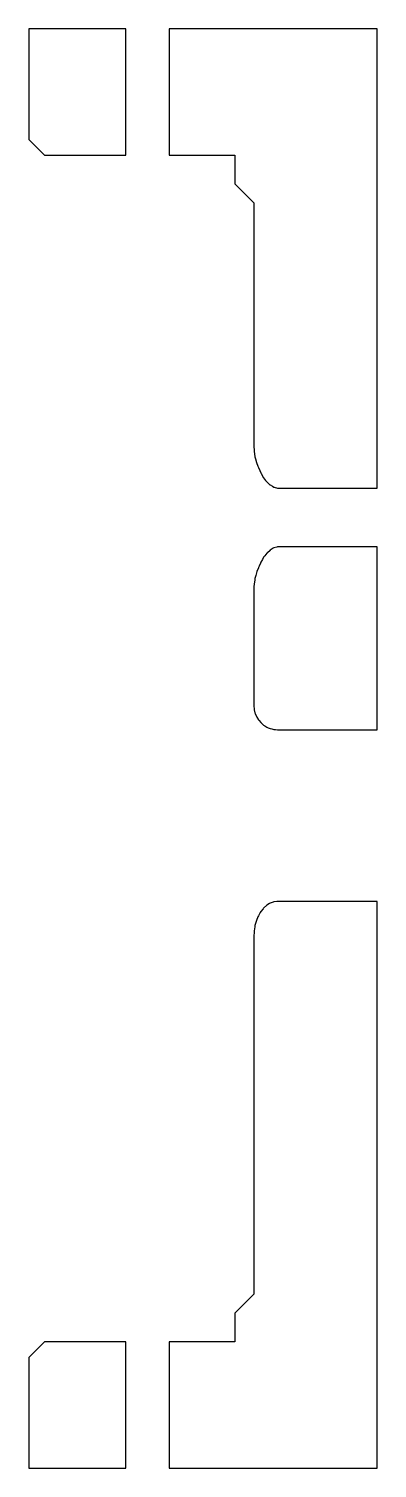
# Model space of a CAD drawing. Header units: metres. Extents: x 0 to 47.5, y 0 to 45.5.
# Drawn here: x 0 to 11, y 0 to 45.5 of the extents above.
import ezdxf

# ---------------------------------------------------------------- set-up
doc = ezdxf.new("R2010")
doc.units = ezdxf.units.M

msp = doc.modelspace()

# ---------------------------------------------------------------- linework, layer by layer
for p, q in [((3.06178, 45.5), (0, 45.5)), ((0, 45.5), (0, 42)), ((3.06178, 41.5), (3.06178, 45.5)), ((11, 45.5), (4.43564, 45.5)), ((4.43564, 45.5), (4.43564, 41.5)), ((11, 30.9819), (11, 45.5)), ((0, 42), (0.5, 41.5)), ((0.5, 41.5), (3.06178, 41.5)), ((4.43564, 41.5), (6.5, 41.5)), ((6.5, 41.5), (6.5, 40.6041)), ((6.5, 40.6041), (7.10409, 40)), ((7.10409, 40), (7.10409, 32.319)), ((7.10409, 32.319), (7.11311, 32.1625)), ((7.11311, 32.1625), (7.11332, 32.1588)), ((7.11332, 32.1588), (7.1156, 32.1459)), ((7.1156, 32.1459), (7.14079, 31.9737)), ((7.14079, 31.9737), (7.15738, 31.908)), ((7.15738, 31.908), (7.18583, 31.7954)), ((7.18583, 31.7954), (7.23278, 31.6697)), ((7.23278, 31.6697), (7.24732, 31.6308)), ((7.24732, 31.6308), (7.29711, 31.5351)), ((7.29711, 31.5351), (7.32376, 31.4688)), ((7.32376, 31.4688), (7.34052, 31.4383)), ((7.34052, 31.4383), (7.41325, 31.3062)), ((7.41325, 31.3062), (7.47467, 31.2261)), ((7.47467, 31.2261), (7.51359, 31.1754)), ((7.51359, 31.1754), (7.61132, 31.0893)), ((7.61132, 31.0893), (7.62232, 31.0796)), ((7.62232, 31.0796), (7.69494, 31.0425)), ((7.69494, 31.0425), (7.73676, 31.0109)), ((7.73676, 31.0109), (7.74561, 31.0087)), ((7.74561, 31.0087), (7.85409, 30.9819)), ((7.85409, 30.9819), (11, 30.9819)), ((7.85409, 29.1247), (7.82632, 29.1181)), ((11, 29.1247), (7.85409, 29.1247)), ((11, 23.3416), (11, 29.1247)), ((7.37661, 28.7294), (7.32376, 28.6363)), ((7.41325, 28.7939), (7.37661, 28.7294)), ((7.45002, 28.8403), (7.41325, 28.7939)), ((7.51359, 28.9207), (7.45002, 28.8403)), ((7.53143, 28.9359), (7.51359, 28.9207)), ((7.61935, 29.011), (7.53143, 28.9359)), ((7.62166, 29.0139), (7.61935, 29.011)), ((7.62232, 29.0147), (7.62166, 29.0139)), ((7.71853, 29.0839), (7.62232, 29.0147)), ((7.73676, 29.097), (7.71853, 29.0839)), ((7.82632, 29.1181), (7.73676, 29.097)), ((7.16364, 28.2174), (7.14079, 28.1289)), ((7.18583, 28.3034), (7.16364, 28.2174)), ((7.2035, 28.3497), (7.18583, 28.3034)), ((7.24732, 28.4645), (7.2035, 28.3497)), ((7.25234, 28.4739), (7.24732, 28.4645)), ((7.27113, 28.5092), (7.25234, 28.4739)), ((7.31063, 28.6046), (7.27113, 28.5092)), ((7.32376, 28.6363), (7.31063, 28.6046)), ((7.11023, 27.8821), (7.10409, 27.7679)), ((7.10409, 27.7679), (7.10409, 24.1143)), ((7.11269, 27.9323), (7.11023, 27.8821)), ((7.11332, 27.9452), (7.11269, 27.9323)), ((7.13318, 28.0779), (7.11332, 27.9452)), ((7.14079, 28.1289), (7.13318, 28.0779)), ((7.10409, 24.1143), (7.10495, 24.1029)), ((7.10495, 24.1029), (7.11332, 23.9934)), ((7.11332, 23.9934), (7.1172, 23.9767)), ((7.1172, 23.9767), (7.14079, 23.8755)), ((7.14079, 23.8755), (7.14939, 23.8541)), ((7.14939, 23.8541), (7.18583, 23.7635)), ((7.18583, 23.7635), (7.20064, 23.7386)), ((7.20064, 23.7386), (7.24732, 23.6601)), ((7.24732, 23.6601), (7.26944, 23.6334)), ((7.26944, 23.6334), (7.32376, 23.5679)), ((7.32376, 23.5679), (7.35366, 23.5416)), ((7.35366, 23.5416), (7.41325, 23.4891)), ((7.41325, 23.4891), (7.45069, 23.4655)), ((7.45069, 23.4655), (7.51359, 23.4258)), ((7.51359, 23.4258), (7.55751, 23.407)), ((7.55751, 23.407), (7.62232, 23.3794)), ((7.62232, 23.3794), (7.67095, 23.3673)), ((7.67095, 23.3673), (7.73676, 23.3511)), ((7.73676, 23.3511), (7.78781, 23.3469)), ((7.78781, 23.3469), (7.85409, 23.3416)), ((7.85409, 23.3416), (11, 23.3416)), ((7.51359, 17.7957), (7.41325, 17.7057)), ((7.60242, 17.8495), (7.51359, 17.7957)), ((7.62232, 17.8616), (7.60242, 17.8495)), ((7.71619, 17.8946), (7.62232, 17.8616)), ((7.73676, 17.9018), (7.71619, 17.8946)), ((7.83316, 17.9129), (7.73676, 17.9018)), ((7.85409, 17.9153), (7.83316, 17.9129)), ((11, 17.9153), (7.85409, 17.9153)), ((11, 0), (11, 17.9153)), ((7.18583, 17.3161), (7.17572, 17.2804)), ((7.23419, 17.4316), (7.18583, 17.3161)), ((7.24732, 17.463), (7.23419, 17.4316)), ((7.30819, 17.5672), (7.24732, 17.463)), ((7.32376, 17.5939), (7.30819, 17.5672)), ((7.39579, 17.6839), (7.32376, 17.5939)), ((7.41325, 17.7057), (7.39579, 17.6839)), ((7.11102, 16.9469), (7.10409, 16.8179)), ((7.11332, 16.9896), (7.11102, 16.9469)), ((7.1343, 17.1175), (7.11332, 16.9896)), ((7.14079, 17.157), (7.1343, 17.1175)), ((7.17572, 17.2804), (7.14079, 17.157)), ((7.10409, 16.8179), (7.10409, 5.5)), ((7.10409, 5.5), (6.5, 4.89591)), ((6.5, 4.89591), (6.5, 4)), ((0.5, 4), (0, 3.5)), ((3.06178, 4), (0.5, 4)), ((3.06178, 0), (3.06178, 4)), ((6.5, 4), (4.43564, 4)), ((4.43564, 4), (4.43564, 0)), ((0, 3.5), (0, 0)), ((0, 0), (3.06178, 0)), ((4.43564, 0), (11, 0))]:
    msp.add_line(p, q)

doc.saveas('drawing.dxf')
